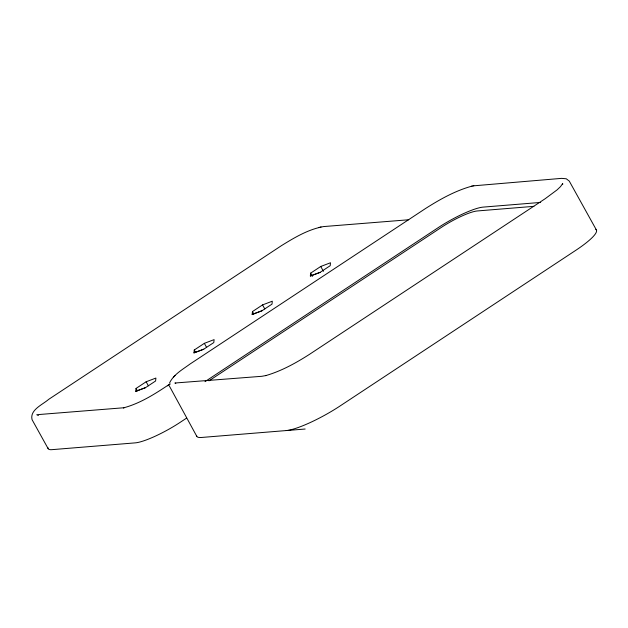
<?xml version="1.0" encoding="UTF-8"?>
<svg xmlns="http://www.w3.org/2000/svg" width="628" height="628" viewBox="0 0 628 628"><rect width="100%" height="100%" fill="white"/><g stroke="black" fill="none" stroke-linecap="round" stroke-linejoin="round"><path stroke-width="0.94" d="M136.056 388.426L135.742 391.37L145.515 387.657L155.595 381L155.909 378.056L146.143 381.769L136.056 388.426L137.406 390.851M194.264 350L193.95 352.944L203.715 349.223L213.795 342.574L214.109 339.63L204.343 343.343L194.264 350L195.606 352.426M252.464 311.567L252.15 314.51L261.915 310.797L271.995 304.14L272.309 301.197L262.543 304.91L252.464 311.567L253.806 313.992M310.664 273.133L310.35 276.077L320.115 272.364L330.195 265.707L330.509 262.763L320.743 266.476L310.664 273.133L312.454 276.367M169.584 382.884C173.697 374.39 182.583 369.507 189.915 364.107L425.627 208.457C440.134 199.233 455.433 190.645 472.123 186.092M173.367 377.247L173.87 376.737M174.584 376.015L175.063 375.536M170.133 383.802C155.618 393.544 140.515 403.349 123.441 407.886L124.124 407.729L36.746 414.715L38.41 415.61M167.566 385.859L169.898 384.328M205.003 381.643L438.258 227.619A37.633 7.049 -29 0 1 483.113 207.114L540.684 202.42M208.967 380.843L441.405 227.36A30.105 5.644 -29 0 1 477.296 210.961L533.886 206.345M186.602 418.099L180.134 422.369A37.633 7.049 -29 0 1 153.295 437.072L150.1 438.438A37.633 7.049 -29 0 1 135.279 442.866L51.959 449.656A37.633 7.049 -29 0 1 47.979 447.725M310.358 275.967L320.115 272.364M252.158 314.4L261.915 310.797M193.958 352.826L203.715 349.223M135.758 391.26L145.515 387.657M408.71 219.761L323.569 226.575C308.246 229.314 294.524 237.572 281.454 245.65L48.654 399.377C42.696 404.636 29.524 409.896 32.083 419.7L48.066 448.518M473.112 185.872L561.605 178.36L566.275 178.784L569.274 181.107L596.388 229.958M318.914 227.446L319.574 227.297M320.359 227.116L321.049 226.959M471.455 186.249L473.81 185.715M305.161 429.018L201.36 437.481A45.161 8.462 -29 0 1 196.572 435.487M175.785 383.339L174.859 383.025L261.876 376.29L266.351 375.473L265.691 375.63C281.352 371.101 295.788 363.086 309.471 354.357L545.183 198.715L557.107 189.86L560.521 186.618L562.704 183.494L562.688 184.616M320.743 266.476L323.428 271.327M262.543 304.91L264.781 308.952M204.343 343.343L206.581 347.378M196.784 436.319L169.27 385.851M146.143 381.769L148.381 385.812M286.258 430.565A45.161 8.462 -29 0 0 340.086 405.963L575.798 250.313A45.161 8.462 -29 0 0 595.799 229.338"/></g></svg>
